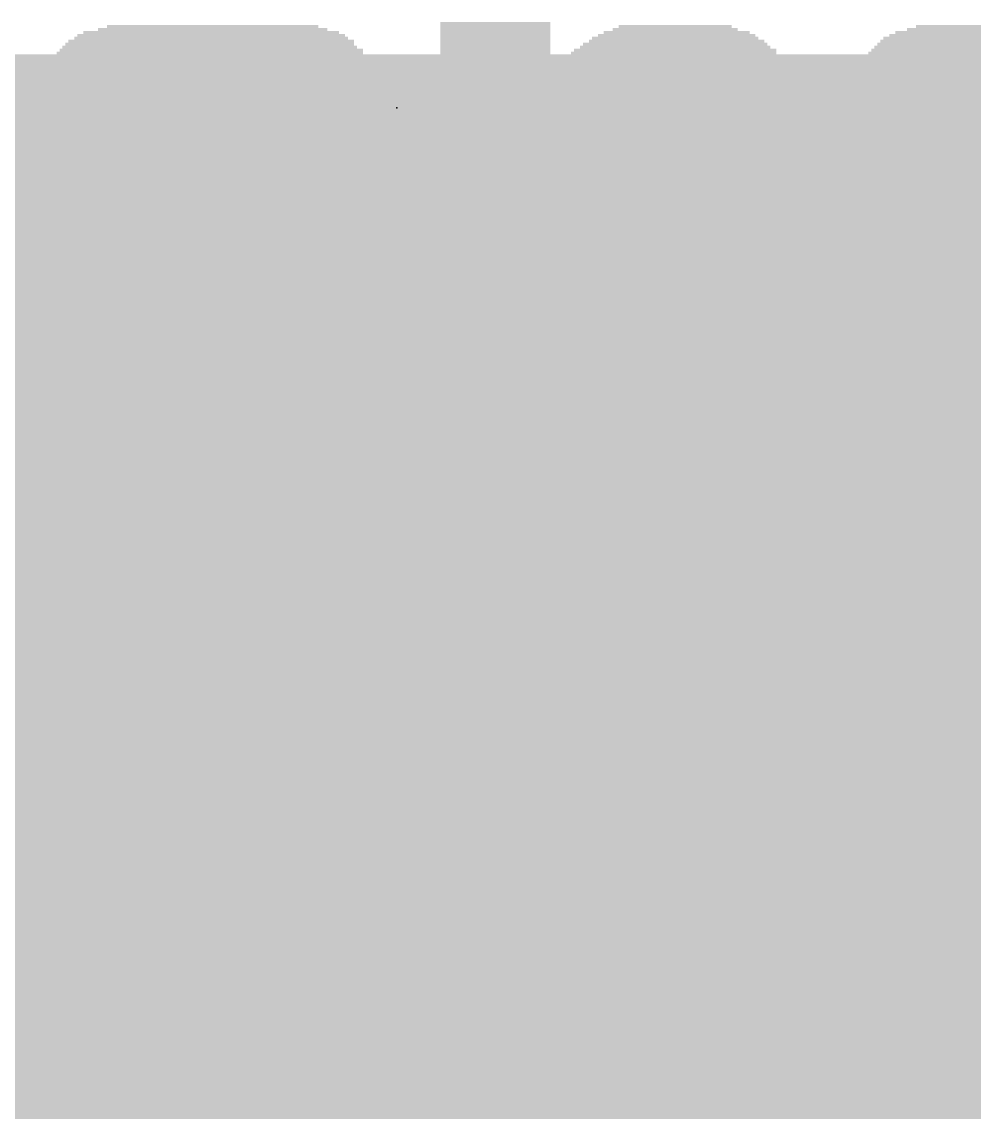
# Model space of a CAD drawing. Extents: x -8.2 to 30.2, y -5.3 to 52.8.
# Drawn here: x 10.59 to 15.95, y 25.29 to 31.47 of the extents above; entities that cross this region are included whole.
import ezdxf

# ---------------------------------------------------------------- set-up
doc = ezdxf.new("R2010")
doc.units = 0
for name, color, linetype in [('1', 12, 'CONTINUOUS'), ('18', 110, 'CONTINUOUS'), ('22', 6, 'CONTINUOUS'), ('23', 53, 'CONTINUOUS')]:
    doc.layers.add(name, color=color, linetype=linetype)

# ---------------------------------------------------------------- blocks, each defined once
blk = doc.blocks.new('RECT')
blk.add_solid([(-0.5, -0.5), (0.5, -0.5), (-0.5, 0.5), (0.5, 0.5)])
blk = doc.blocks.new('ROUNDV')
at = {"const_width": 0.5}
blk.add_lwpolyline([(0, -0.25, 1), (0, 0.25, 1), (0, -0.25)], format="xyb", dxfattribs=at)

msp = doc.modelspace()

# ---------------------------------------------------------------- linework, layer by layer
at = {"layer": '23'}
msp.add_point((12.7, 30.988), dxfattribs=at)

# ---------------------------------------------------------------- block references
at = {"layer": '1', "xscale": 6, "yscale": 6}
msp.add_blockref('RECT', (13.04, 28.288), dxfattribs=at)
at = {"layer": '18', "xscale": 0.9064, "yscale": 0.9064}
for p in [(10.668, 30.734), (10.668, 30.734), (12.954, 30.607), (12.954, 30.607), (15.24, 30.607), (15.24, 30.607), (10.668, 28.321), (10.668, 28.321), (12.954, 28.321), (12.954, 28.321), (15.24, 28.321), (15.24, 28.321), (10.668, 26.162), (10.668, 26.162), (12.827, 26.035), (12.827, 26.035), (15.24, 26.035), (15.24, 26.035)]:
    msp.add_blockref('ROUNDV', p, dxfattribs=at)
at = {"layer": '22', "rotation": 180}
for p, xscale, yscale in [((11.6532, 31.4127), 1.4417, 0.0168), ((11.6616, 31.4295), 1.2909, 0.0167), ((11.6616, 31.4462), 1.1903, 0.0168), ((13.2543, 31.463), 0.6203, 0.0168), ((13.2543, 31.4462), 0.6203, 0.0168), ((13.2543, 31.4295), 0.6203, 0.0167), ((13.2543, 31.4127), 0.6203, 0.0168), ((14.2768, 31.4127), 0.8214, 0.0168), ((14.2685, 31.4295), 0.7041, 0.0167), ((14.2685, 31.4462), 0.6371, 0.0168), ((16.2299, 31.4127), 1.4417, 0.0168), ((16.2298, 31.4295), 1.3076, 0.0167), ((16.2298, 31.4462), 1.207, 0.0168), ((11.6448, 31.3457), 1.6261, 0.0167), ((11.6532, 31.3624), 1.6093, 0.0168), ((11.6532, 31.3792), 1.5423, 0.0167), ((11.6532, 31.3959), 1.5087, 0.0168), ((13.2543, 31.3959), 0.6203, 0.0168), ((13.2543, 31.3792), 0.6203, 0.0167), ((13.2543, 31.3624), 0.6203, 0.0168), ((13.2543, 31.3457), 0.6203, 0.0167), ((14.2685, 31.3457), 1.0393, 0.0167), ((14.2769, 31.3624), 0.9891, 0.0168), ((14.2685, 31.3792), 0.9387, 0.0167), ((14.2769, 31.3959), 0.8885, 0.0168), ((16.2215, 31.3457), 1.6261, 0.0167), ((16.2215, 31.3624), 1.5925, 0.0168), ((16.2215, 31.3792), 1.5591, 0.0167), ((16.2299, 31.3959), 1.5087, 0.0168), ((11.6448, 31.2954), 1.7267, 0.0167), ((11.6532, 31.3121), 1.7099, 0.0168), ((11.6449, 31.3289), 1.6596, 0.0168), ((13.2543, 31.3289), 0.6203, 0.0168), ((13.2543, 31.3121), 0.6203, 0.0168), ((13.2543, 31.2954), 0.6203, 0.0167), ((14.2601, 31.2954), 1.1567, 0.0167), ((14.2685, 31.3121), 1.1399, 0.0168), ((14.2685, 31.3289), 1.0729, 0.0168), ((16.2215, 31.2954), 1.7267, 0.0167), ((16.2215, 31.3121), 1.6931, 0.0168), ((16.2215, 31.3289), 1.6597, 0.0168), ((11.6448, 31.2283), 1.8273, 0.0168), ((11.6532, 31.2451), 1.8105, 0.0167), ((11.6449, 31.2618), 1.7938, 0.0168), ((11.6449, 31.2786), 1.7602, 0.0168), ((13.2543, 31.2786), 0.6203, 0.0168), ((13.2543, 31.2618), 0.6203, 0.0168), ((13.2543, 31.2451), 0.6203, 0.0167), ((13.2543, 31.2283), 0.6203, 0.0168), ((14.2433, 31.2283), 1.2908, 0.0168), ((14.2434, 31.2451), 1.2573, 0.0167), ((14.2517, 31.2618), 1.2406, 0.0168), ((14.2601, 31.2786), 1.1903, 0.0168), ((16.2215, 31.2283), 1.8273, 0.0168), ((16.2215, 31.2618), 1.7937, 0.0168), ((16.2215, 31.2451), 1.7937, 0.0167), ((16.2215, 31.2786), 1.7603, 0.0168), ((11.6449, 31.178), 1.8608, 0.0168), ((11.6449, 31.1612), 1.8608, 0.0168), ((11.6448, 31.2115), 1.8273, 0.0168), ((11.6532, 31.1948), 1.8441, 0.0167), ((13.9248, 31.2115), 1.9614, 0.0168), ((13.9332, 31.1948), 1.9781, 0.0167), ((13.9332, 31.178), 1.9781, 0.0168), ((13.9416, 31.1612), 1.9949, 0.0168), ((16.2215, 31.2115), 1.8608, 0.0168), ((16.2215, 31.1948), 1.8608, 0.0167), ((16.2215, 31.178), 1.8608, 0.0168), ((16.2215, 31.1612), 1.8608, 0.0168), ((11.6448, 31.1277), 1.8943, 0.0168), ((11.6448, 31.111), 1.8943, 0.0167), ((11.6448, 31.0942), 1.8943, 0.0168), ((11.6365, 31.1445), 1.8776, 0.0167), ((13.9416, 31.1445), 1.9949, 0.0167), ((13.9416, 31.1277), 1.9949, 0.0168), ((13.9416, 31.111), 1.9949, 0.0167), ((13.95, 31.0942), 2.0117, 0.0168), ((16.2131, 31.1445), 1.8776, 0.0167), ((16.2215, 31.1277), 1.8943, 0.0168), ((16.2215, 31.111), 1.8943, 0.0167), ((16.2215, 31.0942), 1.8943, 0.0168), ((11.6532, 31.0774), 1.9111, 0.0168), ((11.6532, 31.0607), 1.9111, 0.0167), ((11.6532, 31.0439), 1.9111, 0.0168), ((13.95, 31.0774), 2.0117, 0.0168), ((13.9583, 31.0607), 2.0284, 0.0167), ((13.9583, 31.0439), 2.0284, 0.0168), ((16.2215, 31.0774), 1.8943, 0.0168), ((16.2215, 31.0607), 1.8943, 0.0167), ((16.2215, 31.0439), 1.8943, 0.0168), ((11.6449, 31.0271), 1.9278, 0.0168), ((11.6449, 31.0104), 1.9278, 0.0167), ((11.6449, 30.9936), 1.9278, 0.0168), ((11.6449, 30.9768), 1.9278, 0.0168), ((13.9583, 31.0271), 2.0284, 0.0168), ((13.9583, 31.0104), 2.0284, 0.0167), ((13.9583, 30.9936), 2.0284, 0.0168), ((13.9667, 30.9768), 2.0452, 0.0168), ((16.2215, 31.0271), 1.9279, 0.0168), ((16.2215, 31.0104), 1.9279, 0.0167), ((16.2215, 30.9936), 1.9279, 0.0168), ((16.2215, 30.9768), 1.9279, 0.0168), ((11.0247, 30.9601), 0.6873, 0.0167), ((11.0247, 30.9433), 0.6873, 0.0168), ((11.0079, 30.9266), 0.6537, 0.0167), ((11.0079, 30.9098), 0.6537, 0.0168), ((12.2819, 30.9601), 0.6538, 0.0167), ((12.2903, 30.9433), 0.637, 0.0168), ((12.2987, 30.9266), 0.6203, 0.0167), ((12.3071, 30.9098), 0.6035, 0.0168), ((13.9667, 30.9601), 2.0452, 0.0167), ((13.3967, 30.9433), 0.9052, 0.0168), ((13.3129, 30.9098), 0.7376, 0.0168), ((13.3465, 30.9266), 0.8047, 0.0167), ((14.5869, 30.9433), 0.8047, 0.0168), ((14.6372, 30.9266), 0.7041, 0.0167), ((14.6456, 30.9098), 0.6873, 0.0168), ((15.5761, 30.9098), 0.6705, 0.0168), ((15.5928, 30.9433), 0.6706, 0.0168), ((15.5844, 30.9266), 0.6538, 0.0167), ((15.6012, 30.9601), 0.6873, 0.0167), ((11.0079, 30.893), 0.6537, 0.0168), ((10.9995, 30.8763), 0.637, 0.0167), ((10.9995, 30.8595), 0.637, 0.0168), ((12.3155, 30.893), 0.6203, 0.0168), ((12.3155, 30.8763), 0.6203, 0.0167), ((12.3155, 30.8595), 0.6203, 0.0168), ((13.2794, 30.8763), 0.6706, 0.0167), ((13.2962, 30.893), 0.7041, 0.0168), ((13.2543, 30.8595), 0.6203, 0.0168), ((14.654, 30.893), 0.6706, 0.0168), ((14.6624, 30.8763), 0.6538, 0.0167), ((14.6792, 30.8595), 0.6538, 0.0168), ((15.5677, 30.8763), 0.6538, 0.0167), ((15.5677, 30.8595), 0.6538, 0.0168), ((15.5761, 30.893), 0.6705, 0.0168), ((10.9995, 30.8427), 0.637, 0.0168), ((10.9995, 30.826), 0.637, 0.0167), ((10.9995, 30.8092), 0.637, 0.0168), ((10.9995, 30.7924), 0.637, 0.0168), ((12.3155, 30.8427), 0.6203, 0.0168), ((12.3239, 30.826), 0.6035, 0.0167), ((12.3239, 30.8092), 0.6035, 0.0168), ((12.3239, 30.7924), 0.6035, 0.0168), ((13.2543, 30.8427), 0.6203, 0.0168), ((13.2543, 30.826), 0.6203, 0.0167), ((13.2543, 30.8092), 0.6203, 0.0168), ((13.2543, 30.7924), 0.6203, 0.0168), ((14.6792, 30.8427), 0.6538, 0.0168), ((14.6792, 30.826), 0.6538, 0.0167), ((14.6875, 30.8092), 0.6371, 0.0168), ((14.6875, 30.7924), 0.6371, 0.0168), ((15.5677, 30.8427), 0.6538, 0.0168), ((15.5677, 30.826), 0.6538, 0.0167), ((15.5593, 30.8092), 0.637, 0.0168), ((15.5593, 30.7924), 0.637, 0.0168), ((10.9995, 30.7757), 0.637, 0.0167), ((10.9995, 30.7589), 0.637, 0.0168), ((10.9995, 30.7421), 0.637, 0.0168), ((10.9995, 30.7254), 0.637, 0.0167), ((12.3239, 30.7757), 0.6035, 0.0167), ((12.3239, 30.7589), 0.6035, 0.0168), ((12.3239, 30.7421), 0.6035, 0.0168), ((13.2543, 30.7757), 0.6203, 0.0167), ((13.2543, 30.7589), 0.6203, 0.0168), ((13.2543, 30.7421), 0.6203, 0.0168), ((13.2543, 30.7254), 0.6203, 0.0167), ((14.6875, 30.7757), 0.6371, 0.0167), ((14.7043, 30.7589), 0.637, 0.0168), ((14.7043, 30.7421), 0.637, 0.0168), ((14.7043, 30.7254), 0.637, 0.0167), ((15.5593, 30.7757), 0.637, 0.0167), ((15.5593, 30.7589), 0.637, 0.0168), ((15.5593, 30.7421), 0.637, 0.0168), ((15.5593, 30.7254), 0.637, 0.0167), ((10.9995, 30.7086), 0.637, 0.0168), ((10.9995, 30.6919), 0.637, 0.0167), ((10.9995, 30.6751), 0.637, 0.0168), ((13.2543, 30.7086), 0.6203, 0.0168), ((13.2543, 30.6919), 0.6203, 0.0167), ((13.2543, 30.6751), 0.6203, 0.0168), ((14.7043, 30.7086), 0.637, 0.0168), ((14.7043, 30.6919), 0.637, 0.0167), ((14.7043, 30.6751), 0.637, 0.0168), ((15.5593, 30.7086), 0.637, 0.0168), ((15.5593, 30.6919), 0.637, 0.0167), ((15.5593, 30.6751), 0.637, 0.0168), ((10.9995, 30.6583), 0.637, 0.0168), ((10.9995, 30.6416), 0.637, 0.0167), ((10.9995, 30.6248), 0.637, 0.0168), ((10.9995, 30.608), 0.637, 0.0168), ((13.2543, 30.6583), 0.6203, 0.0168), ((13.2543, 30.6416), 0.6203, 0.0167), ((13.2543, 30.6248), 0.6203, 0.0168), ((13.2543, 30.608), 0.6203, 0.0168), ((14.7043, 30.6583), 0.637, 0.0168), ((14.7043, 30.6416), 0.637, 0.0167), ((14.7043, 30.6248), 0.637, 0.0168), ((14.7043, 30.608), 0.637, 0.0168), ((15.5593, 30.6583), 0.637, 0.0168), ((15.5593, 30.6416), 0.637, 0.0167), ((15.5593, 30.6248), 0.637, 0.0168), ((15.5593, 30.608), 0.637, 0.0168), ((10.9995, 30.5913), 0.637, 0.0167), ((10.9995, 30.5745), 0.637, 0.0168), ((10.9995, 30.5577), 0.637, 0.0168), ((10.9995, 30.541), 0.637, 0.0167), ((13.2543, 30.5913), 0.6203, 0.0167), ((13.2543, 30.5745), 0.6203, 0.0168), ((13.2543, 30.5577), 0.6203, 0.0168), ((13.2543, 30.541), 0.6203, 0.0167), ((14.7043, 30.5913), 0.637, 0.0167), ((14.7043, 30.5745), 0.637, 0.0168), ((14.7043, 30.5577), 0.637, 0.0168), ((14.7043, 30.541), 0.637, 0.0167), ((15.5593, 30.5913), 0.637, 0.0167), ((15.5593, 30.5745), 0.637, 0.0168), ((15.5593, 30.5577), 0.637, 0.0168), ((15.5593, 30.541), 0.637, 0.0167), ((10.9995, 30.5242), 0.637, 0.0168), ((10.9995, 30.5075), 0.637, 0.0167), ((10.9995, 30.4907), 0.637, 0.0168), ((11.9215, 30.4907), 0.8046, 0.0168), ((11.9383, 30.5075), 0.6371, 0.0167), ((13.2543, 30.5242), 0.6203, 0.0168), ((13.2543, 30.5075), 0.6203, 0.0167), ((13.2543, 30.4907), 0.6203, 0.0168), ((14.7043, 30.5242), 0.637, 0.0168), ((14.7043, 30.5075), 0.637, 0.0167), ((14.7043, 30.4907), 0.637, 0.0168), ((15.5593, 30.5242), 0.637, 0.0168), ((15.5593, 30.5075), 0.637, 0.0167), ((15.5593, 30.4907), 0.637, 0.0168), ((11.5694, 30.4572), 1.7769, 0.0167), ((11.5778, 30.4404), 1.7937, 0.0168), ((10.9995, 30.4739), 0.637, 0.0168), ((11.5946, 30.4236), 1.8272, 0.0168), ((11.8963, 30.4739), 1.0226, 0.0168), ((13.2543, 30.4739), 0.6203, 0.0168), ((13.2543, 30.4572), 0.6203, 0.0167), ((13.2543, 30.4404), 0.6203, 0.0168), ((13.2543, 30.4236), 0.6203, 0.0168), ((14.7043, 30.4739), 0.637, 0.0168), ((14.7043, 30.4572), 0.637, 0.0167), ((14.7043, 30.4404), 0.637, 0.0168), ((14.7043, 30.4236), 0.637, 0.0168), ((15.5593, 30.4739), 0.637, 0.0168), ((16.1628, 30.4236), 1.844, 0.0168), ((16.1293, 30.4572), 1.7769, 0.0167), ((16.1461, 30.4404), 1.8105, 0.0168), ((11.6197, 30.3901), 1.8775, 0.0168), ((11.6281, 30.3733), 1.8943, 0.0168), ((11.6281, 30.3566), 1.8943, 0.0167), ((11.603, 30.4069), 1.844, 0.0167), ((13.2543, 30.4069), 0.6203, 0.0167), ((13.2543, 30.3901), 0.6203, 0.0168), ((13.2543, 30.3733), 0.6203, 0.0168), ((13.2543, 30.3566), 0.6203, 0.0167), ((14.7043, 30.4069), 0.637, 0.0167), ((14.7043, 30.3901), 0.637, 0.0168), ((14.7043, 30.3733), 0.637, 0.0168), ((14.7043, 30.3566), 0.637, 0.0167), ((16.1712, 30.4069), 1.8608, 0.0167), ((16.1796, 30.3901), 1.8775, 0.0168), ((16.1964, 30.3733), 1.9111, 0.0168), ((16.1964, 30.3566), 1.9111, 0.0167), ((11.6365, 30.3398), 1.911, 0.0168), ((11.6449, 30.323), 1.9278, 0.0168), ((11.6533, 30.3063), 1.9446, 0.0167), ((13.2543, 30.3398), 0.6203, 0.0168), ((13.2543, 30.323), 0.6203, 0.0168), ((13.2543, 30.3063), 0.6203, 0.0167), ((14.7043, 30.3398), 0.637, 0.0168), ((14.7043, 30.323), 0.637, 0.0168), ((14.7043, 30.3063), 0.637, 0.0167), ((16.2047, 30.3398), 1.9278, 0.0168), ((16.2131, 30.323), 1.9446, 0.0168), ((16.2215, 30.3063), 1.9613, 0.0167), ((11.6616, 30.2728), 1.9613, 0.0167), ((11.6616, 30.256), 1.9613, 0.0168), ((11.67, 30.2392), 1.9781, 0.0168), ((11.6533, 30.2895), 1.9446, 0.0168), ((13.2543, 30.2895), 0.6203, 0.0168), ((13.2543, 30.2728), 0.6203, 0.0167), ((13.2543, 30.256), 0.6203, 0.0168), ((13.2543, 30.2392), 0.6203, 0.0168), ((14.7043, 30.2895), 0.637, 0.0168), ((14.7043, 30.2728), 0.637, 0.0167), ((14.7043, 30.256), 0.637, 0.0168), ((14.7043, 30.2392), 0.637, 0.0168), ((16.2215, 30.2895), 1.9613, 0.0168), ((16.2299, 30.2728), 1.9781, 0.0167), ((16.2299, 30.256), 1.9781, 0.0168), ((16.2299, 30.2392), 1.9781, 0.0168), ((11.67, 30.2225), 1.9781, 0.0167), ((11.67, 30.2057), 1.9781, 0.0168), ((11.6784, 30.1889), 1.9949, 0.0168), ((11.6784, 30.1722), 1.9949, 0.0167), ((13.2543, 30.2225), 0.6203, 0.0167), ((13.2543, 30.2057), 0.6203, 0.0168), ((13.2543, 30.1889), 0.6203, 0.0168), ((13.2543, 30.1722), 0.6203, 0.0167), ((14.7043, 30.2225), 0.637, 0.0167), ((14.7043, 30.2057), 0.637, 0.0168), ((14.7043, 30.1889), 0.637, 0.0168), ((14.7043, 30.1722), 0.637, 0.0167), ((16.2383, 30.2225), 1.9949, 0.0167), ((16.2383, 30.2057), 1.9949, 0.0168), ((16.2466, 30.1889), 2.0116, 0.0168), ((16.2466, 30.1722), 2.0116, 0.0167), ((11.6784, 30.1554), 1.9949, 0.0168), ((11.6784, 30.1386), 1.9949, 0.0168), ((10.9995, 30.1219), 0.637, 0.0167), ((10.9995, 30.1051), 0.637, 0.0168), ((12.3238, 30.1219), 0.7376, 0.0167), ((12.349, 30.1051), 0.6873, 0.0168), ((13.2543, 30.1554), 0.6203, 0.0168), ((13.2543, 30.1386), 0.6203, 0.0168), ((13.2543, 30.1219), 0.6203, 0.0167), ((13.2543, 30.1051), 0.6203, 0.0168), ((14.7043, 30.1554), 0.637, 0.0168), ((14.7043, 30.1386), 0.637, 0.0168), ((14.7043, 30.1219), 0.637, 0.0167), ((14.7043, 30.1051), 0.637, 0.0168), ((16.2466, 30.1554), 2.0116, 0.0168), ((16.2466, 30.1386), 2.0116, 0.0168), ((15.5593, 30.1219), 0.637, 0.0167), ((15.5593, 30.1051), 0.637, 0.0168), ((10.9995, 30.0884), 0.637, 0.0167), ((10.9995, 30.0716), 0.637, 0.0168), ((10.9995, 30.0548), 0.637, 0.0168), ((12.3657, 30.0884), 0.6538, 0.0167), ((12.3741, 30.0716), 0.637, 0.0168), ((12.3909, 30.0548), 0.637, 0.0168), ((13.2543, 30.0884), 0.6203, 0.0167), ((13.2543, 30.0716), 0.6203, 0.0168), ((13.2543, 30.0548), 0.6203, 0.0168), ((14.7043, 30.0884), 0.637, 0.0167), ((14.7043, 30.0716), 0.637, 0.0168), ((14.7043, 30.0548), 0.637, 0.0168), ((15.5593, 30.0884), 0.637, 0.0167), ((15.5593, 30.0716), 0.637, 0.0168), ((15.5593, 30.0548), 0.637, 0.0168), ((10.9995, 30.0381), 0.637, 0.0167), ((10.9995, 30.0213), 0.637, 0.0168), ((10.9995, 30.0045), 0.637, 0.0168), ((10.9995, 29.9878), 0.637, 0.0167), ((12.3909, 30.0381), 0.637, 0.0167), ((12.3993, 30.0213), 0.6203, 0.0168), ((12.3993, 30.0045), 0.6203, 0.0168), ((12.3993, 29.9878), 0.6203, 0.0167), ((13.2543, 30.0381), 0.6203, 0.0167), ((13.2543, 30.0213), 0.6203, 0.0168), ((13.2543, 30.0045), 0.6203, 0.0168), ((13.2543, 29.9878), 0.6203, 0.0167), ((14.7043, 30.0381), 0.637, 0.0167), ((14.7043, 30.0213), 0.637, 0.0168), ((14.7043, 30.0045), 0.637, 0.0168), ((14.7043, 29.9878), 0.637, 0.0167), ((15.5593, 30.0381), 0.637, 0.0167), ((15.5593, 30.0213), 0.637, 0.0168), ((15.5593, 30.0045), 0.637, 0.0168), ((15.5593, 29.9878), 0.637, 0.0167), ((10.9995, 29.971), 0.637, 0.0168), ((10.9995, 29.9542), 0.637, 0.0168), ((10.9995, 29.9375), 0.637, 0.0167), ((10.9995, 29.9207), 0.637, 0.0168), ((12.4077, 29.971), 0.6035, 0.0168), ((12.4077, 29.9542), 0.6035, 0.0168), ((12.4077, 29.9375), 0.6035, 0.0167), ((12.4077, 29.9207), 0.6035, 0.0168), ((13.2543, 29.971), 0.6203, 0.0168), ((13.2543, 29.9542), 0.6203, 0.0168), ((13.2543, 29.9375), 0.6203, 0.0167), ((13.2543, 29.9207), 0.6203, 0.0168), ((14.7043, 29.971), 0.637, 0.0168), ((14.7043, 29.9542), 0.637, 0.0168), ((14.7043, 29.9375), 0.637, 0.0167), ((14.7043, 29.9207), 0.637, 0.0168), ((15.5593, 29.971), 0.637, 0.0168), ((15.5593, 29.9542), 0.637, 0.0168), ((15.5593, 29.9375), 0.637, 0.0167), ((15.5593, 29.9207), 0.637, 0.0168), ((10.9995, 29.9039), 0.637, 0.0168), ((10.9995, 29.8872), 0.637, 0.0167), ((10.9995, 29.8704), 0.637, 0.0168), ((12.4077, 29.9039), 0.6035, 0.0168), ((12.4077, 29.8872), 0.6035, 0.0167), ((12.4077, 29.8704), 0.6035, 0.0168), ((13.2543, 29.9039), 0.6203, 0.0168), ((13.2543, 29.8872), 0.6203, 0.0167), ((13.2543, 29.8704), 0.6203, 0.0168), ((14.6875, 29.8704), 0.6371, 0.0168), ((14.7043, 29.9039), 0.637, 0.0168), ((14.7043, 29.8872), 0.637, 0.0167), ((15.5593, 29.9039), 0.637, 0.0168), ((15.5593, 29.8872), 0.637, 0.0167), ((15.5593, 29.8704), 0.637, 0.0168), ((10.9995, 29.8537), 0.637, 0.0167), ((10.9995, 29.8369), 0.637, 0.0168), ((10.9995, 29.8201), 0.637, 0.0168), ((10.9995, 29.8034), 0.637, 0.0167), ((12.4077, 29.8537), 0.6035, 0.0167), ((12.4077, 29.8369), 0.6035, 0.0168), ((12.4077, 29.8201), 0.6035, 0.0168), ((12.4077, 29.8034), 0.6035, 0.0167), ((13.2543, 29.8537), 0.6203, 0.0167), ((13.2543, 29.8369), 0.6203, 0.0168), ((13.2543, 29.8201), 0.6203, 0.0168), ((13.2543, 29.8034), 0.6203, 0.0167), ((14.6792, 29.8369), 0.6538, 0.0168), ((14.6792, 29.8201), 0.6538, 0.0168), ((14.6792, 29.8034), 0.6538, 0.0167), ((14.6875, 29.8537), 0.6371, 0.0167), ((15.5593, 29.8537), 0.637, 0.0167), ((15.5593, 29.8369), 0.637, 0.0168), ((15.5593, 29.8201), 0.637, 0.0168), ((15.5593, 29.8034), 0.637, 0.0167), ((10.9995, 29.7866), 0.637, 0.0168), ((10.9995, 29.7698), 0.637, 0.0168), ((11.0079, 29.7531), 0.6537, 0.0167), ((11.0247, 29.7363), 0.6873, 0.0168), ((12.3993, 29.7698), 0.6203, 0.0168), ((12.3993, 29.7531), 0.6203, 0.0167), ((12.3993, 29.7363), 0.6203, 0.0168), ((12.4077, 29.7866), 0.6035, 0.0168), ((13.271, 29.7866), 0.6538, 0.0168), ((13.3045, 29.7531), 0.7208, 0.0167), ((13.2962, 29.7698), 0.7041, 0.0168), ((13.3381, 29.7363), 0.7879, 0.0168), ((14.6456, 29.7363), 0.6873, 0.0168), ((14.654, 29.7531), 0.6706, 0.0167), ((14.6708, 29.7866), 0.6706, 0.0168), ((14.6708, 29.7698), 0.6706, 0.0168), ((15.5593, 29.7866), 0.637, 0.0168), ((15.5593, 29.7698), 0.637, 0.0168), ((15.5928, 29.7363), 0.704, 0.0168), ((15.5761, 29.7531), 0.6705, 0.0167), ((11.0498, 29.7195), 0.7376, 0.0168), ((11.0582, 29.7028), 0.7543, 0.0167), ((11.0833, 29.686), 0.8046, 0.0168), ((12.3825, 29.686), 0.6538, 0.0168), ((12.3909, 29.7195), 0.637, 0.0168), ((12.3909, 29.7028), 0.637, 0.0167), ((13.9667, 29.7028), 2.0452, 0.0167), ((13.9667, 29.686), 2.0452, 0.0168), ((13.38, 29.7195), 0.8717, 0.0168), ((14.6121, 29.7195), 0.7544, 0.0168), ((15.6515, 29.686), 0.8214, 0.0168), ((15.618, 29.7195), 0.7543, 0.0168), ((15.6264, 29.7028), 0.7711, 0.0167), ((11.1252, 29.6693), 0.8884, 0.0167), ((11.1504, 29.6525), 0.9387, 0.0168), ((11.6952, 29.6357), 2.0284, 0.0168), ((11.6952, 29.619), 2.0284, 0.0167), ((12.3574, 29.6525), 0.7041, 0.0168), ((12.3658, 29.6693), 0.6873, 0.0167), ((13.9667, 29.6693), 2.0452, 0.0167), ((13.9667, 29.6525), 2.0452, 0.0168), ((13.9667, 29.6357), 2.0452, 0.0168), ((13.9583, 29.619), 2.0284, 0.0167), ((16.255, 29.6357), 2.0284, 0.0168), ((16.255, 29.619), 2.0284, 0.0167), ((15.6851, 29.6693), 0.8885, 0.0167), ((15.7186, 29.6525), 0.9555, 0.0168), ((11.6952, 29.6022), 2.0284, 0.0168), ((11.6868, 29.5854), 2.0116, 0.0168), ((11.6868, 29.5687), 2.0116, 0.0167), ((11.6868, 29.5519), 2.0116, 0.0168), ((13.9583, 29.6022), 2.0284, 0.0168), ((13.9583, 29.5854), 2.0284, 0.0168), ((13.9583, 29.5687), 2.0284, 0.0167), ((13.9583, 29.5519), 2.0284, 0.0168), ((16.255, 29.6022), 2.0284, 0.0168), ((16.255, 29.5854), 2.0284, 0.0168), ((16.255, 29.5687), 2.0284, 0.0167), ((16.255, 29.5519), 2.0284, 0.0168), ((11.6784, 29.5184), 1.9949, 0.0167), ((11.6784, 29.5016), 1.9949, 0.0168), ((11.6868, 29.5351), 2.0116, 0.0168), ((13.95, 29.5351), 2.0117, 0.0168), ((13.9416, 29.5184), 1.9949, 0.0167), ((13.9416, 29.5016), 1.9949, 0.0168), ((16.255, 29.5351), 2.0284, 0.0168), ((16.2466, 29.5184), 2.0116, 0.0167), ((16.2466, 29.5016), 2.0116, 0.0168), ((11.6784, 29.4848), 1.9949, 0.0168), ((11.6784, 29.4681), 1.9949, 0.0167), ((11.67, 29.4513), 1.9781, 0.0168), ((10.9995, 29.4346), 0.637, 0.0167), ((11.9969, 29.4346), 1.3244, 0.0167), ((13.9416, 29.4848), 1.9949, 0.0168), ((13.2543, 29.4681), 0.6203, 0.0167), ((13.2543, 29.4513), 0.6203, 0.0168), ((13.2543, 29.4346), 0.6203, 0.0167), ((14.2601, 29.4681), 1.3579, 0.0167), ((14.2601, 29.4513), 1.3243, 0.0168), ((14.2685, 29.4346), 1.3075, 0.0167), ((16.2466, 29.4848), 2.0116, 0.0168), ((16.2466, 29.4681), 2.0116, 0.0167), ((16.2466, 29.4513), 2.0116, 0.0168), ((15.5593, 29.4346), 0.637, 0.0167), ((16.5735, 29.4346), 1.3244, 0.0167), ((10.9995, 29.4178), 0.637, 0.0168), ((10.9995, 29.401), 0.637, 0.0168), ((10.9995, 29.3843), 0.637, 0.0167), ((10.9995, 29.3675), 0.637, 0.0168), ((11.9969, 29.4178), 1.3244, 0.0168), ((12.0053, 29.401), 1.274, 0.0168), ((12.0053, 29.3843), 1.2406, 0.0167), ((12.0137, 29.3675), 1.2238, 0.0168), ((13.2543, 29.4178), 0.6203, 0.0168), ((13.2543, 29.401), 0.6203, 0.0168), ((13.2543, 29.3843), 0.6203, 0.0167), ((13.2543, 29.3675), 0.6203, 0.0168), ((14.2769, 29.4178), 1.2573, 0.0168), ((14.2768, 29.401), 1.2238, 0.0168), ((14.2853, 29.3843), 1.1735, 0.0167), ((14.2853, 29.3675), 1.1735, 0.0168), ((15.5593, 29.4178), 0.637, 0.0168), ((15.5593, 29.401), 0.637, 0.0168), ((15.5593, 29.3843), 0.637, 0.0167), ((15.5593, 29.3675), 0.637, 0.0168), ((16.5651, 29.4178), 1.3076, 0.0168), ((16.5818, 29.401), 1.2741, 0.0168), ((10.9995, 29.3507), 0.637, 0.0168), ((10.9995, 29.334), 0.637, 0.0167), ((10.9995, 29.3172), 0.637, 0.0168), ((12.0305, 29.3507), 1.1903, 0.0168), ((12.0389, 29.334), 1.1399, 0.0167), ((12.0305, 29.3172), 1.1231, 0.0168), ((13.2543, 29.3507), 0.6203, 0.0168), ((13.2543, 29.334), 0.6203, 0.0167), ((13.2543, 29.3172), 0.6203, 0.0168), ((14.2936, 29.3507), 1.1232, 0.0168), ((14.2936, 29.334), 1.0896, 0.0167), ((14.2936, 29.3172), 1.0562, 0.0168), ((15.5593, 29.3507), 0.637, 0.0168), ((15.5593, 29.334), 0.637, 0.0167), ((15.5593, 29.3172), 0.637, 0.0168), ((10.9995, 29.3004), 0.637, 0.0168), ((10.9995, 29.2837), 0.637, 0.0167), ((10.9995, 29.2669), 0.637, 0.0168), ((10.9995, 29.2502), 0.637, 0.0167), ((12.0389, 29.3004), 1.0729, 0.0168), ((12.0472, 29.2837), 1.0226, 0.0167), ((12.0473, 29.2669), 0.9891, 0.0168), ((12.0472, 29.2502), 0.922, 0.0167), ((13.2543, 29.3004), 0.6203, 0.0168), ((13.2543, 29.2837), 0.6203, 0.0167), ((13.2543, 29.2669), 0.6203, 0.0168), ((13.2543, 29.2502), 0.6203, 0.0167), ((14.302, 29.3004), 1.0058, 0.0168), ((14.302, 29.2837), 0.9388, 0.0167), ((14.3104, 29.2669), 0.9221, 0.0168), ((14.302, 29.2502), 0.8382, 0.0167), ((15.5593, 29.3004), 0.637, 0.0168), ((15.5593, 29.2837), 0.637, 0.0167), ((15.5593, 29.2669), 0.637, 0.0168), ((15.5593, 29.2502), 0.637, 0.0167), ((10.9995, 29.2334), 0.637, 0.0168), ((10.9995, 29.2166), 0.637, 0.0168), ((10.9995, 29.1999), 0.637, 0.0167), ((12.0472, 29.2334), 0.8214, 0.0168), ((12.0556, 29.2166), 0.7712, 0.0168), ((12.0472, 29.1999), 0.5868, 0.0167), ((13.2543, 29.2334), 0.6203, 0.0168), ((13.2543, 29.2166), 0.6203, 0.0168), ((13.2543, 29.1999), 0.6203, 0.0167), ((14.2936, 29.2334), 0.7544, 0.0168), ((14.2936, 29.2166), 0.6874, 0.0168), ((14.2769, 29.1999), 0.4861, 0.0167), ((15.5593, 29.2334), 0.637, 0.0168), ((15.5593, 29.2166), 0.637, 0.0168), ((15.5593, 29.1999), 0.637, 0.0167), ((10.287, 28.8813), 13.998, 0.0168), ((10.287, 28.8646), 13.998, 0.0167), ((10.287, 28.8478), 13.998, 0.0168), ((10.287, 28.8311), 13.998, 0.0167), ((10.287, 28.8143), 13.998, 0.0168), ((10.287, 28.7975), 13.998, 0.0168), ((13.8662, 28.7808), 6.8397, 0.0167), ((13.8662, 28.764), 6.8397, 0.0168), ((13.8662, 28.7472), 6.8397, 0.0168), ((13.8662, 28.7305), 6.8397, 0.0167), ((13.8662, 28.7137), 6.8397, 0.0168), ((13.8662, 28.6969), 6.8397, 0.0168), ((13.8662, 28.6802), 6.8397, 0.0167), ((13.8662, 28.6634), 6.8397, 0.0168), ((13.8662, 28.6466), 6.8397, 0.0168), ((13.8662, 28.6299), 6.8397, 0.0167), ((13.8662, 28.6131), 6.8397, 0.0168), ((13.8662, 28.5964), 6.8397, 0.0167), ((13.8662, 28.5796), 6.8397, 0.0168), ((13.8662, 28.5628), 6.8397, 0.0168), ((13.8662, 28.5461), 6.8397, 0.0167), ((13.8662, 28.5293), 6.8397, 0.0168), ((13.8662, 28.5125), 6.8397, 0.0168), ((13.8662, 28.4958), 6.8397, 0.0167), ((13.8662, 28.479), 6.8397, 0.0168), ((13.8662, 28.4622), 6.8397, 0.0168), ((13.8662, 28.4455), 6.8397, 0.0167), ((13.8662, 28.4287), 6.8397, 0.0168), ((13.8662, 28.412), 6.8397, 0.0167), ((13.8662, 28.3952), 6.8397, 0.0168), ((13.8662, 28.3784), 6.8397, 0.0168), ((13.8662, 28.3617), 6.8397, 0.0167), ((13.8662, 28.3449), 6.8397, 0.0168), ((13.8662, 28.3281), 6.8397, 0.0168), ((13.8662, 28.3114), 6.8397, 0.0167), ((13.8662, 28.2946), 6.8397, 0.0168), ((13.8662, 28.2778), 6.8397, 0.0168), ((13.8662, 28.2611), 6.8397, 0.0167), ((13.8662, 28.2443), 6.8397, 0.0168), ((13.8662, 28.2275), 6.8397, 0.0168), ((13.8662, 28.2108), 6.8397, 0.0167), ((13.8662, 28.194), 6.8397, 0.0168)]:
    msp.add_blockref('RECT', p, dxfattribs=dict(at, xscale=xscale, yscale=yscale))

doc.saveas('drawing.dxf')
